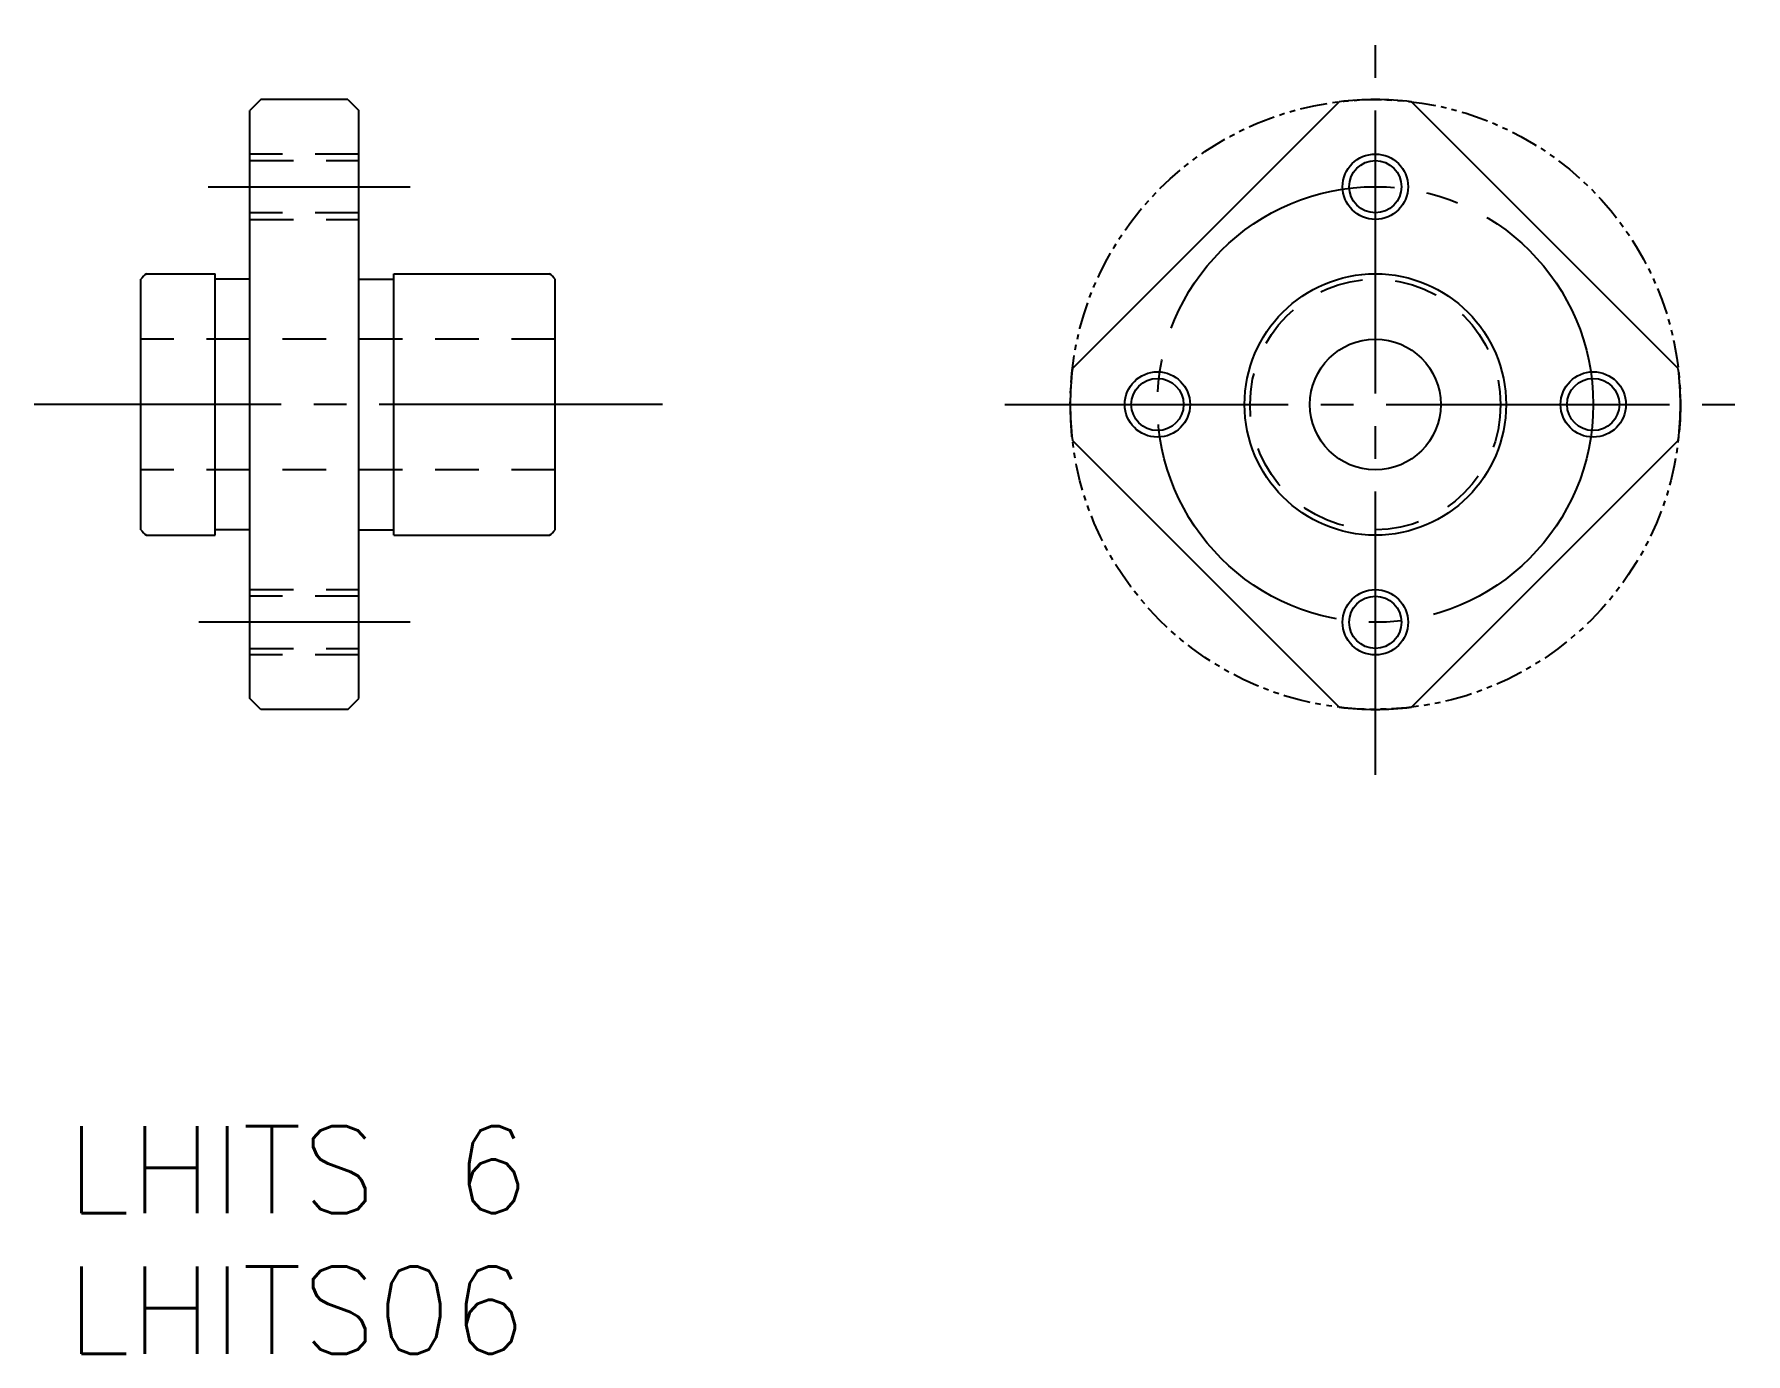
# Model space of a CAD drawing. Extents: x -202.6 to -124.1, y 477.4 to 538.
import ezdxf

# ---------------------------------------------------------------- set-up
doc = ezdxf.new("R2010")
doc.units = 0
for name, pattern in [('CENTER', [17.5, 13, -1.5, 1.5, -1.5]), ('DASHED', [3.5, 2, -1.5]), ('PHANTOM', [2.5, 1.25, -0.25, 0.25, -0.25, 0.25, -0.25])]:
    doc.linetypes.add(name, pattern=pattern)
doc.layers.get('0').update_dxf_attribs({"linetype": 'CONTINUOUS'})
doc.layers.add('CENTER', color=1, linetype='CENTER')
doc.styles.get("Standard").update_dxf_attribs({"font": 'txt.shx', "bigfont": '@extfont2.shx'})

msp = doc.modelspace()

# ---------------------------------------------------------------- linework, layer by layer
at = {"color": 7, "linetype": 'CONTINUOUS'}
for p, q in [((-192.227, 534.951), (-192.727, 534.451)), ((-188.227, 534.951), (-192.227, 534.951)), ((-188.227, 534.951), (-187.727, 534.451)), ((-192.727, 507.451), (-192.727, 534.451)), ((-192.727, 507.451), (-192.727, 534.451)), ((-187.727, 507.451), (-187.727, 534.451)), ((-187.727, 507.451), (-187.727, 534.451)), ((-142.733, 534.853), (-154.981, 522.605)), ((-127.177, 522.605), (-139.424, 534.853)), ((-197.727, 515.203), (-197.727, 526.698)), ((-197.474, 526.951), (-194.327, 526.951)), ((-194.327, 514.951), (-194.327, 526.951)), ((-192.727, 526.701), (-194.327, 526.701)), ((-187.727, 526.701), (-186.127, 526.701)), ((-186.127, 514.951), (-186.127, 526.951)), ((-186.127, 526.951), (-178.979, 526.951)), ((-184.602, 526.951), (-184.602, 526.951)), ((-178.727, 515.203), (-178.727, 526.698)), ((-142.733, 507.049), (-154.981, 519.296)), ((-127.177, 519.296), (-139.424, 507.049)), ((-197.474, 514.951), (-194.327, 514.951)), ((-192.727, 515.201), (-194.327, 515.201)), ((-187.727, 515.201), (-186.127, 515.201)), ((-186.127, 514.951), (-178.979, 514.951)), ((-184.602, 514.951), (-184.602, 514.951)), ((-192.727, 514.201), (-192.727, 514.201)), ((-192.227, 506.951), (-192.727, 507.451)), ((-188.227, 506.951), (-187.727, 507.451)), ((-188.227, 506.951), (-192.227, 506.951))]:
    msp.add_line(p, q, dxfattribs=at)
at = {"color": 3, "linetype": 'DASHED'}
for p, q in [((-187.727, 532.451), (-192.727, 532.451)), ((-192.727, 532.151), (-187.727, 532.151)), ((-187.727, 529.751), (-192.727, 529.751)), ((-192.727, 529.451), (-187.727, 529.451)), ((-178.727, 523.951), (-197.727, 523.951)), ((-178.727, 517.951), (-197.727, 517.951)), ((-192.727, 512.451), (-187.727, 512.451)), ((-187.727, 512.151), (-192.727, 512.151)), ((-192.727, 509.751), (-187.727, 509.751)), ((-187.727, 509.451), (-192.727, 509.451))]:
    msp.add_line(p, q, dxfattribs=at)
at = {"color": 3, "linetype": 'PHANTOM'}
msp.add_circle((-141.079, 520.951), 14, dxfattribs=at)
at = {"color": 3, "linetype": 'CONTINUOUS'}
for centre in [(-141.079, 530.951), (-151.079, 520.951), (-131.079, 520.951), (-141.079, 510.951)]:
    msp.add_circle(centre, 1.5, dxfattribs=at)
at = {"color": 7, "linetype": 'CONTINUOUS'}
for centre, radius in [((-141.079, 530.951), 1.2), ((-141.079, 520.951), 6), ((-141.079, 520.951), 3), ((-151.079, 520.951), 1.2), ((-131.079, 520.951), 1.2), ((-141.079, 510.951), 1.2)]:
    msp.add_circle(centre, radius, dxfattribs=at)
at = {"color": 3, "linetype": 'DASHED'}
msp.add_circle((-141.079, 520.951), 5.75, dxfattribs=at)
at = {"color": 7, "linetype": 'CONTINUOUS'}
for centre, radius, start, end in [((-141.079, 520.951), 14, 83.21321, 96.78679), ((-196.977, 526.201), 0.9, 123.55731, 146.44269), ((-179.477, 526.201), 0.9, 33.55731, 56.44269), ((-141.079, 520.951), 14, 173.21321, 186.78679), ((-141.079, 520.951), 14, 353.21321, 6.78679), ((-196.977, 515.701), 0.9, 213.55731, 236.44269), ((-179.477, 515.701), 0.9, 303.55731, 326.44269), ((-141.079, 520.951), 14, 263.21321, 276.78679)]:
    msp.add_arc(centre, radius, start, end, dxfattribs=at)
at = {"layer": 'CENTER', "color": 1, "linetype": 'CENTER'}
for p, q in [((-141.079, 503.951), (-141.079, 537.951)), ((-194.647, 530.951), (-185.38, 530.951)), ((-194.647, 530.951), (-185.38, 530.951)), ((-173.794, 520.951), (-202.627, 520.951)), ((-158.079, 520.951), (-124.079, 520.951)), ((-185.38, 510.951), (-195.074, 510.951))]:
    msp.add_line(p, q, dxfattribs=at)
msp.add_circle((-141.079, 520.951), 10, dxfattribs=at)

# ---------------------------------------------------------------- texts
at = {"color": 7, "linetype": 'CONTINUOUS'}
for s, p in [('LHITS 6', (-201.146, 483.817)), ('LHITS06', (-201.146, 477.368))]:
    msp.add_text(s, height=4, dxfattribs=at).set_placement(p)

doc.saveas('drawing.dxf')
